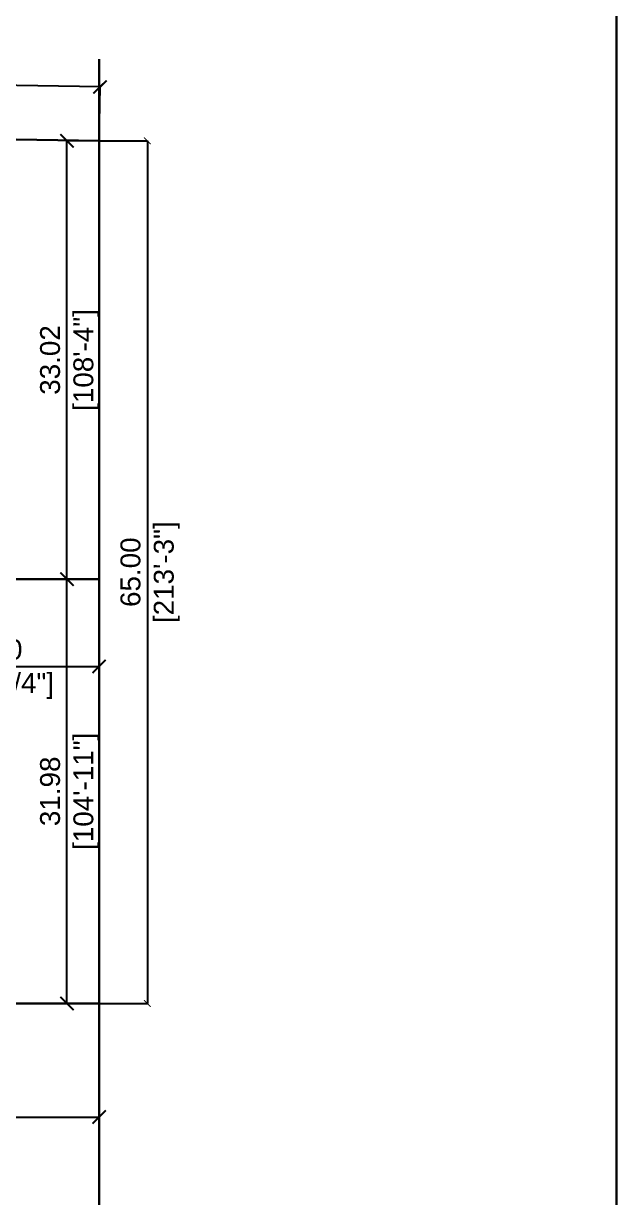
# Model space of a CAD drawing. Header units: metres. Extents: x 2480 to 2687, y 830 to 1066.
# Drawn here: x 2642.3 to 2687, y 912 to 1000.5 of the extents above; entities that cross this region are included whole.
import ezdxf

# ---------------------------------------------------------------- set-up
doc = ezdxf.new("R2010")
doc.units = ezdxf.units.M
doc.layers.add('BUA', color=1, linetype='Continuous', lineweight=0)
doc.styles.add('ARIAL', font='arial.ttf')
doc.dimstyles.new('Centre Line', dxfattribs={"dimscale": 0.001, "dimtxt": 1500, "dimasz": 500, "dimexe": 0, "dimexo": 0, "dimgap": 500, "dimtad": 1, "dimlfac": -1, "dimzin": 0, "dimdsep": 46, "dimtxsty": 'ARIAL', "dimblk": 'ARCHTICK', "dimcen": 0.09, "dimadec": 0, "dimazin": 0, "dimtfac": 1, "dimtix": 1, "dimtofl": 0, "dimtmove": 0, "dimatfit": 3, "dimfxl": 1, "dimtolj": 1, "dimtzin": 0, "dimarcsym": 0})

# ---------------------------------------------------------------- blocks, each defined once
blk = doc.blocks.new('_ArchTick')
at = {"color": 0, "linetype": 'ByBlock', "const_width": 0.15}
blk.add_lwpolyline([(-0.5, -0.5), (0.5, 0.5)], dxfattribs=at)
blk = doc.blocks.new('*D16')
at = {"layer": 'BUA', "color": 0, "lineweight": -2, "transparency": 16777216}
for p, q in [((2532.041, 993.505), (2532.107, 997.565)), ((2648.062, 995.682), (2532.107, 997.565)), ((2647.996, 991.622), (2648.062, 995.682))]:
    blk.add_line(p, q, dxfattribs=at)
at = {"layer": 'Defpoints', "color": 0, "lineweight": -3, "transparency": 16777216}
for p in [(2532.107, 997.565), (2532.041, 993.505), (2647.996, 991.622)]:
    blk.add_point(p, dxfattribs=at)
at = {"layer": 'BUA', "color": 0, "lineweight": -2, "transparency": 16777216}
for p, rotation in [((2532.107, 997.565), 179.0700161685088), ((2648.062, 995.682), 359.0700161685089)]:
    blk.add_blockref('_ArchTick', p, dxfattribs=dict(at, rotation=rotation))
at = {"layer": 'BUA', "color": 0, "transparency": 16777216, "char_height": 1.5, "attachment_point": 5, "rotation": 359.07002, "style": 'ARIAL'}
for s, insert in [('\\A1;115.97', (2590.105, 997.889)), ('\\A1;[380\'-5 3/4"]', (2590.06, 995.153))]:
    blk.add_mtext(s, dxfattribs=dict(at, insert=insert))
blk = doc.blocks.new('*D17')
at = {"layer": 'BUA', "color": 0, "lineweight": -2, "transparency": 16777216}
for p, q in [((2647.996, 991.622), (2651.632, 991.622)), ((2651.632, 991.622), (2651.632, 926.622)), ((2647.996, 926.622), (2651.632, 926.622))]:
    blk.add_line(p, q, dxfattribs=at)
at = {"layer": 'Defpoints', "color": 0, "lineweight": -3, "transparency": 16777216}
for p in [(2647.996, 991.622), (2647.996, 926.622), (2651.632, 926.622)]:
    blk.add_point(p, dxfattribs=at)
at = {"layer": 'BUA', "color": 0, "lineweight": -2, "transparency": 16777216, "xscale": 0.5, "yscale": 0.5, "zscale": 0.5}
for p, rotation in [((2651.632, 991.622), 90), ((2651.632, 926.622), 270)]:
    blk.add_blockref('_ArchTick', p, dxfattribs=dict(at, rotation=rotation))
at = {"layer": 'BUA', "color": 0, "transparency": 16777216, "char_height": 1.5, "attachment_point": 5, "rotation": 90, "style": 'ARIAL'}
for s, insert in [('\\A1;[213\'-3"]', (2653.093, 959.122)), ('\\A1;65.00', (2650.366, 959.122))]:
    blk.add_mtext(s, dxfattribs=dict(at, insert=insert))
blk = doc.blocks.new('*D19')
at = {"layer": 'BUA', "color": 0, "lineweight": -2, "transparency": 16777216}
for p, q in [((2516.786, 926.622), (2516.786, 918.07)), ((2647.996, 926.622), (2647.996, 918.07)), ((2516.786, 918.07), (2647.996, 918.07))]:
    blk.add_line(p, q, dxfattribs=at)
at = {"layer": 'Defpoints', "color": 0, "lineweight": -3, "transparency": 16777216}
for p in [(2516.786, 926.622), (2647.996, 926.622), (2647.996, 918.07)]:
    blk.add_point(p, dxfattribs=at)
at = {"layer": 'BUA', "color": 0, "lineweight": -2, "transparency": 16777216, "rotation": 180}
blk.add_blockref('_ArchTick', (2516.786, 918.07), dxfattribs=at)
at = {"layer": 'BUA', "color": 0, "lineweight": -2, "transparency": 16777216}
blk.add_blockref('_ArchTick', (2647.996, 918.07), dxfattribs=at)
at = {"layer": 'BUA', "color": 0, "transparency": 16777216, "char_height": 1.5, "attachment_point": 5, "style": 'ARIAL'}
for s, insert in [('\\A1;131.21', (2582.391, 919.336)), ('\\A1;[430\'-5 3/4"]', (2582.391, 916.599))]:
    blk.add_mtext(s, dxfattribs=dict(at, insert=insert))
blk = doc.blocks.new('*D20')
at = {"layer": 'BUA', "color": 0, "lineweight": -2, "transparency": 16777216}
for p, q in [((2647.996, 991.622), (2645.572, 991.622)), ((2645.572, 958.6), (2645.572, 991.622)), ((2647.996, 958.6), (2645.572, 958.6))]:
    blk.add_line(p, q, dxfattribs=at)
at = {"layer": 'Defpoints', "color": 0, "lineweight": -3, "transparency": 16777216}
for p in [(2645.572, 991.622), (2647.996, 991.622), (2647.996, 958.6)]:
    blk.add_point(p, dxfattribs=at)
at = {"layer": 'BUA', "color": 0, "lineweight": -2, "transparency": 16777216}
for p, rotation in [((2645.572, 991.622), 90), ((2645.572, 958.6), 270)]:
    blk.add_blockref('_ArchTick', p, dxfattribs=dict(at, rotation=rotation))
at = {"layer": 'BUA', "color": 0, "transparency": 16777216, "char_height": 1.5, "attachment_point": 5, "rotation": 90, "style": 'ARIAL'}
for s, insert in [('\\A1;[108\'-4"]', (2647.033, 975.111)), ('\\A1;33.02', (2644.305, 975.111))]:
    blk.add_mtext(s, dxfattribs=dict(at, insert=insert))
blk = doc.blocks.new('*D21')
at = {"layer": 'BUA', "color": 0, "lineweight": -2, "transparency": 16777216}
for p, q in [((2647.996, 958.6), (2645.572, 958.6)), ((2645.572, 926.622), (2645.572, 958.6)), ((2647.996, 926.622), (2645.572, 926.622))]:
    blk.add_line(p, q, dxfattribs=at)
at = {"layer": 'Defpoints', "color": 0, "lineweight": -3, "transparency": 16777216}
for p in [(2645.572, 958.6), (2647.996, 958.6), (2647.996, 926.622)]:
    blk.add_point(p, dxfattribs=at)
at = {"layer": 'BUA', "color": 0, "lineweight": -2, "transparency": 16777216}
for p, rotation in [((2645.572, 958.6), 90), ((2645.572, 926.622), 270)]:
    blk.add_blockref('_ArchTick', p, dxfattribs=dict(at, rotation=rotation))
at = {"layer": 'BUA', "color": 0, "transparency": 16777216, "char_height": 1.5, "attachment_point": 5, "rotation": 90, "style": 'ARIAL'}
for s, insert in [('\\A1;[104\'-11"]', (2647.033, 942.611)), ('\\A1;31.98', (2644.305, 942.611))]:
    blk.add_mtext(s, dxfattribs=dict(at, insert=insert))
blk = doc.blocks.new('*D286')
at = {"layer": 'BUA', "color": 0, "lineweight": -2, "transparency": 16777216}
for p, q in [((2631.2, 952.6), (2631.2, 952.019)), ((2631.2, 952.019), (2647.996, 952.019)), ((2647.996, 952.6), (2647.996, 952.019))]:
    blk.add_line(p, q, dxfattribs=at)
at = {"layer": 'Defpoints', "color": 0, "lineweight": -3, "transparency": 16777216}
for p in [(2631.2, 952.6), (2647.996, 952.6), (2647.996, 952.019)]:
    blk.add_point(p, dxfattribs=at)
at = {"layer": 'BUA', "color": 0, "lineweight": -2, "transparency": 16777216, "rotation": 180}
blk.add_blockref('_ArchTick', (2631.2, 952.019), dxfattribs=at)
at = {"layer": 'BUA', "color": 0, "lineweight": -2, "transparency": 16777216}
blk.add_blockref('_ArchTick', (2647.996, 952.019), dxfattribs=at)
at = {"layer": 'BUA', "color": 0, "transparency": 16777216, "char_height": 1.5, "attachment_point": 5, "style": 'ARIAL'}
for s, insert in [('\\A1;16.80', (2639.598, 953.285)), ('\\A1;[55\'-1 1/4"]', (2639.598, 950.548))]:
    blk.add_mtext(s, dxfattribs=dict(at, insert=insert))

msp = doc.modelspace()

# ---------------------------------------------------------------- linework, layer by layer
at = {"color": 4, "lineweight": 30}
msp.add_lwpolyline([(2479.648, 1066.162), (2686.999, 1066.162), (2686.999, 830.48), (2479.648, 830.48)], close=True, dxfattribs=at)
at = {"layer": 'BUA', "color": 0, "lineweight": 30}
for p, q in [((2647.996, 991.622), (2532.041, 993.505)), ((2532.041, 993.505), (2647.996, 991.622)), ((2647.996, 991.622), (2532.041, 993.505)), ((2647.996, 991.622), (2647.996, 926.622)), ((2647.996, 958.6), (2647.996, 991.622)), ((2647.996, 958.6), (2524.08, 958.6)), ((2647.996, 958.6), (2524.08, 958.6)), ((2524.08, 958.6), (2647.996, 958.6)), ((2647.996, 926.622), (2647.996, 958.6)), ((2516.786, 926.622), (2647.996, 926.622)), ((2647.996, 926.622), (2516.786, 926.622))]:
    msp.add_line(p, q, dxfattribs=at)
at = {"layer": 'BUA', "color": 0}
for q in [(2647.996, 991.622), (2516.786, 926.622)]:
    msp.add_line((2647.996, 926.622), q, dxfattribs=at)
at = {"layer": 'BUA', "color": 0, "lineweight": 30, "flags": 128}
msp.add_lwpolyline([(2647.996, 997.772), (2647.996, 908.934)], dxfattribs=at)

# ---------------------------------------------------------------- dimensions: what is measured, and where the dimension line sits
at = {"layer": 'BUA', "color": 0}
for p1, p2, distance, override, picture, middle in [((2647.996, 991.622), (2532.041, 993.505), -4.061, {"dimasz": 1000, "dimpost": '\\X'}, '*D16', (2590.084, 996.624)), ((2647.996, 991.622), (2647.996, 926.622), 3.636, {"dimpost": '\\X'}, '*D17', (2651.632, 959.122)), ((2516.786, 926.622), (2647.996, 926.622), -8.552, {"dimasz": 1000, "dimpost": '\\X'}, '*D19', (2582.391, 918.07))]:
    dim = msp.add_aligned_dim(p1=p1, p2=p2, distance=distance, dimstyle='Centre Line', override=override, dxfattribs=at)
    dim.commit()
    dim.dimension.update_dxf_attribs({"geometry": picture, "text_midpoint": middle})
for base, p1, p2, angle, picture, middle in [((2645.572, 991.622), (2647.996, 958.6), (2647.996, 991.622), 90, '*D20', (2645.572, 975.111)), ((2645.572, 958.6), (2647.996, 926.622), (2647.996, 958.6), 90, '*D21', (2645.572, 942.611)), ((2647.996, 952.019), (2631.2, 952.6), (2647.996, 952.6), 180, '*D286', (2639.598, 952.019))]:
    dim = msp.add_linear_dim(base=base, p1=p1, p2=p2, angle=angle, dimstyle='Centre Line', override={"dimasz": 1000, "dimpost": '\\X'}, dxfattribs=at)
    dim.commit()
    dim.dimension.update_dxf_attribs({"geometry": picture, "text_midpoint": middle})

doc.saveas('drawing.dxf')
